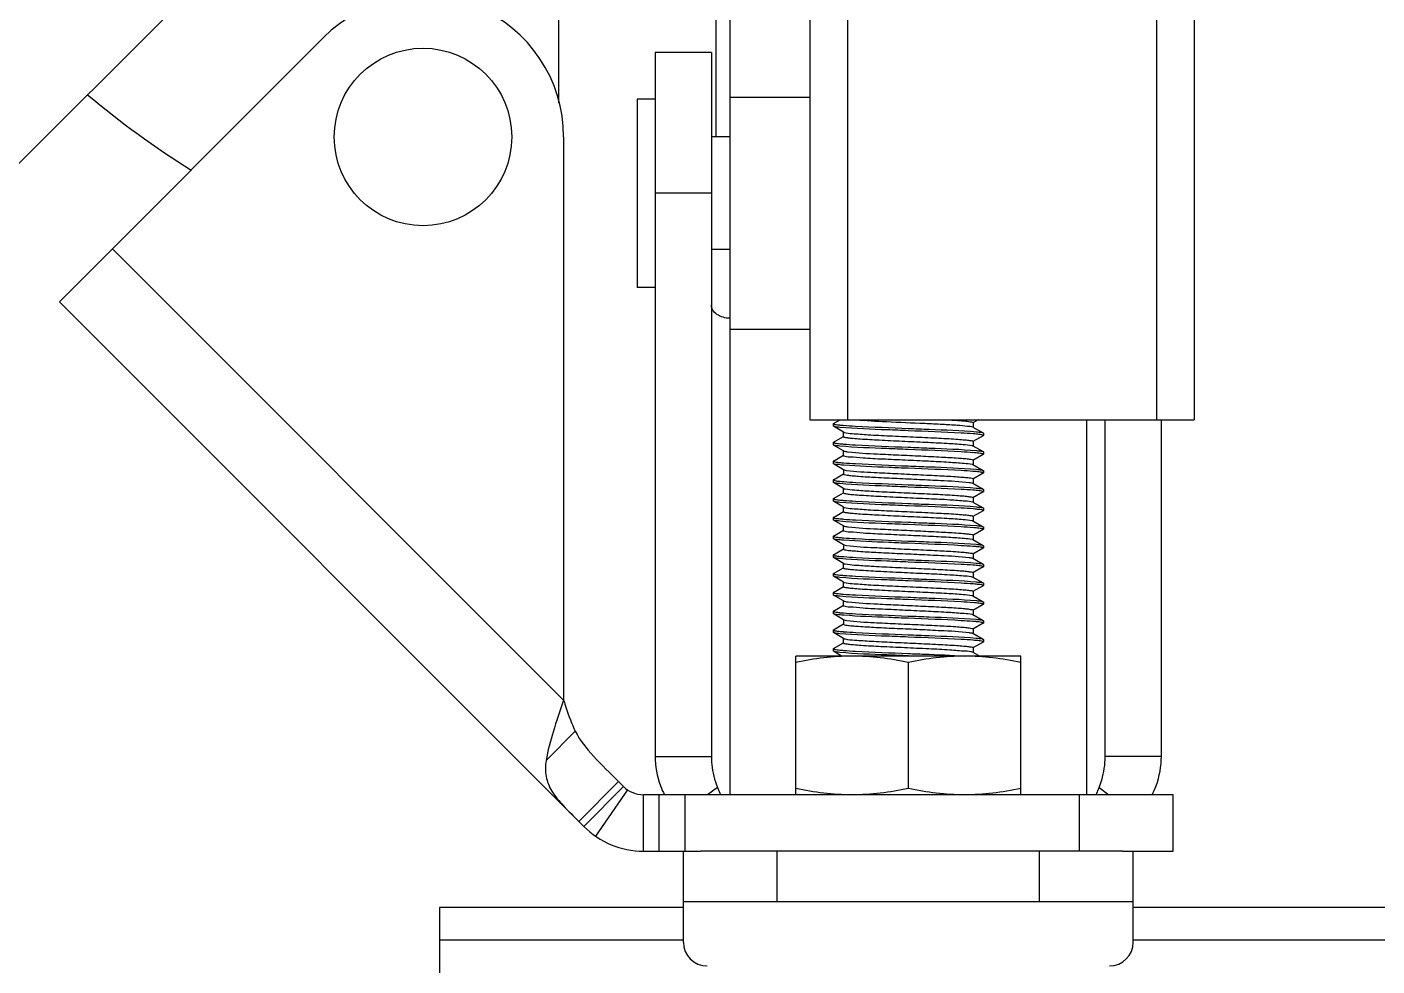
# Model space of a CAD drawing. Extents: x 27938 to 1507990, y 110129 to 923079.
# Drawn here: x 663178 to 664355, y 365595 to 366413 of the extents above; entities that cross this region are included whole.
import ezdxf

# ---------------------------------------------------------------- set-up
doc = ezdxf.new("R2010")
doc.units = 0
doc.header["$LTSCALE"] = 1000
doc.header["$MEASUREMENT"] = 0

msp = doc.modelspace()

# ---------------------------------------------------------------- linework, layer by layer
for p, q in [((663778.7, 366317.4), (663778.7, 369059.5)), ((663860.5, 368785.7), (663860.5, 366070.8)), ((663893.2, 368785.7), (663893.2, 366070.8)), ((664163, 368785.7), (664163, 366070.8)), ((664195.8, 368785.7), (664195.8, 366070.8)), ((663791, 365743.7), (663791, 366632.6)), ((663378.5, 366502.4), (663141.4, 366265.4)), ((663641.6, 366347.3), (663641.6, 366450)), ((663205.8, 366173.7), (663436.3, 366404.1)), ((663774.6, 366391), (663725.5, 366391)), ((663725.5, 366391), (663725.5, 365777.2)), ((663774.6, 366391), (663774.6, 365777.2)), ((663725.5, 366350.4), (663709.7, 366350.4)), ((663709.7, 366350.4), (663709.7, 366186.2)), ((663791, 366352.2), (663860.5, 366352.2)), ((663645.7, 366317.4), (663645.7, 365826.3)), ((663791, 366317.4), (663774.6, 366317.4)), ((663774.6, 366268.3), (663725.5, 366268.3)), ((663645.7, 365826.3), (663252.1, 366219.9)), ((663791, 366219.3), (663774.6, 366219.3)), ((663725.5, 366186.2), (663709.7, 366186.2)), ((663205.8, 366173.7), (663663.3, 365716.2)), ((663791, 366149.8), (663860.5, 366149.8)), ((663860.5, 366070.8), (664195.8, 366070.8)), ((663881.1, 366067.5), (663880.9, 366067.3)), ((663880.9, 366067.3), (663880.9, 366065.3)), ((663881.1, 366067.5), (663886.8, 366070.8)), ((664007.3, 366070.8), (664002.7, 366068.2)), ((664002.9, 366068.4), (664002.9, 366064.3)), ((664101.7, 366070.8), (664101.7, 365743.7)), ((664118.1, 365777.2), (664118.1, 366070.8)), ((664167.1, 365777.2), (664167.1, 366070.8)), ((663881.1, 366065.1), (663880.9, 366065.3)), ((663889.9, 366060), (663881.1, 366065.1)), ((663881.1, 366051.2), (663889.9, 366056.3)), ((663889.8, 366056.1), (663889.8, 366060.2)), ((664002.5, 366064.6), (664002.7, 366064.5)), ((664002.7, 366064.5), (664011.6, 366059.3)), ((664011.6, 366056.9), (664002.7, 366051.8)), ((664011.6, 366059.3), (664011.8, 366059.2)), ((664011.6, 366056.9), (664011.8, 366057.1)), ((664011.8, 366059.2), (664011.8, 366057.1)), ((663881.1, 366051.2), (663880.9, 366051)), ((663880.9, 366051), (663880.9, 366048.9)), ((663881.1, 366048.8), (663880.9, 366048.9)), ((663889.9, 366043.6), (663881.1, 366048.8)), ((663889.8, 366039.7), (663889.8, 366043.8)), ((663889.9, 366043.6), (663890.2, 366043.5)), ((664002.7, 366048.1), (664011.6, 366043)), ((664002.9, 366052), (664002.9, 366047.9)), ((664011.6, 366043), (664011.8, 366042.8)), ((664011.8, 366042.8), (664011.8, 366040.8)), ((663881.1, 366034.8), (663880.9, 366034.6)), ((663880.9, 366034.6), (663880.9, 366032.6)), ((663881.1, 366032.4), (663880.9, 366032.6)), ((663881.1, 366034.8), (663889.9, 366040)), ((663889.9, 366027.3), (663881.1, 366032.4)), ((664011.6, 366040.6), (664002.7, 366035.4)), ((664002.7, 366031.8), (664011.6, 366026.6)), ((664002.9, 366035.7), (664002.9, 366031.6)), ((664011.6, 366040.6), (664011.8, 366040.8)), ((663881.1, 366018.5), (663889.9, 366023.6)), ((663889.8, 366027.5), (663889.8, 366023.4)), ((664011.6, 366024.2), (664002.7, 366019.1)), ((664002.9, 366019.3), (664002.9, 366015.2)), ((664011.6, 366026.6), (664011.8, 366026.5)), ((664011.6, 366024.2), (664011.8, 366024.4)), ((664011.8, 366026.5), (664011.8, 366024.4)), ((663881.1, 366018.5), (663880.9, 366018.3)), ((663880.9, 366018.3), (663880.9, 366016.2)), ((663881.1, 366016.1), (663880.9, 366016.2)), ((663889.9, 366010.9), (663881.1, 366016.1)), ((663881.1, 366002.1), (663889.9, 366007.2)), ((663889.8, 366007), (663889.8, 366011.1)), ((664002.7, 366015.4), (664011.6, 366010.3)), ((664011.6, 366007.9), (664002.7, 366002.7)), ((664011.6, 366010.3), (664011.8, 366010.1)), ((664011.6, 366007.9), (664011.8, 366008.1)), ((664011.8, 366010.1), (664011.8, 366008.1)), ((663881.1, 366002.1), (663880.9, 366001.9)), ((663880.9, 366001.9), (663880.9, 365999.9)), ((663881.1, 365999.7), (663880.9, 365999.9)), ((663889.9, 365994.6), (663881.1, 365999.7)), ((664002.5, 365999.2), (664002.7, 365999.1)), ((664002.7, 365999.1), (664011.6, 365993.9)), ((664002.9, 366002.9), (664002.9, 365998.9)), ((663881.1, 365985.7), (663880.9, 365985.6)), ((663880.9, 365985.6), (663880.9, 365983.5)), ((663881.1, 365985.7), (663889.9, 365990.9)), ((663889.8, 365990.7), (663889.8, 365994.8)), ((664011.6, 365991.5), (664002.7, 365986.4)), ((664002.9, 365986.6), (664002.9, 365982.5)), ((664011.6, 365993.9), (664011.8, 365993.7)), ((664011.6, 365991.5), (664011.8, 365991.7)), ((664011.8, 365993.7), (664011.8, 365991.7)), ((663881.1, 365983.3), (663880.9, 365983.5)), ((663889.9, 365978.2), (663881.1, 365983.3)), ((663881.1, 365969.4), (663889.9, 365974.5)), ((663889.8, 365974.3), (663889.8, 365978.4)), ((663889.9, 365978.2), (663890.2, 365978.1)), ((664002.7, 365982.7), (664011.6, 365977.6)), ((664011.6, 365975.2), (664002.7, 365970)), ((664011.6, 365977.6), (664011.8, 365977.4)), ((664011.6, 365975.2), (664011.8, 365975.3)), ((664011.8, 365977.4), (664011.8, 365975.3)), ((663881.1, 365969.4), (663880.9, 365969.2)), ((663880.9, 365969.2), (663880.9, 365967.2)), ((663881.1, 365967), (663880.9, 365967.2)), ((663889.9, 365961.9), (663881.1, 365967)), ((663889.8, 365962.1), (663889.8, 365958)), ((664002.7, 365966.4), (664011.6, 365961.2)), ((664002.9, 365970.2), (664002.9, 365966.1)), ((664011.6, 365961.2), (664011.8, 365961)), ((664011.8, 365961), (664011.8, 365959)), ((663881.1, 365953), (663880.9, 365952.9)), ((663880.9, 365952.9), (663880.9, 365950.8)), ((663881.1, 365950.6), (663880.9, 365950.8)), ((663881.1, 365953), (663889.9, 365958.2)), ((663889.9, 365945.5), (663881.1, 365950.6)), ((664011.6, 365958.8), (664002.7, 365953.7)), ((664002.7, 365950), (664011.6, 365944.9)), ((664002.9, 365953.9), (664002.9, 365949.8)), ((664011.6, 365958.8), (664011.8, 365959)), ((663881.1, 365936.7), (663880.9, 365936.5)), ((663881.1, 365936.7), (663889.9, 365941.8)), ((663889.8, 365941.6), (663889.8, 365945.7)), ((664011.6, 365942.5), (664002.7, 365937.3)), ((664002.9, 365937.5), (664002.9, 365933.4)), ((664011.6, 365944.9), (664011.8, 365944.7)), ((664011.6, 365942.5), (664011.8, 365942.6)), ((664011.8, 365944.7), (664011.8, 365942.6)), ((663880.9, 365936.5), (663880.9, 365934.5)), ((663881.1, 365934.3), (663880.9, 365934.5)), ((663889.9, 365929.1), (663881.1, 365934.3)), ((663881.1, 365920.3), (663889.9, 365925.5)), ((663889.8, 365925.3), (663889.8, 365929.3)), ((664002.5, 365933.7), (664002.7, 365933.6)), ((664002.7, 365933.6), (664011.6, 365928.5)), ((664011.6, 365926.1), (664002.7, 365921)), ((664011.6, 365928.5), (664011.8, 365928.3)), ((664011.6, 365926.1), (664011.8, 365926.3)), ((664011.8, 365928.3), (664011.8, 365926.3)), ((663881.1, 365920.3), (663880.9, 365920.1)), ((663880.9, 365920.1), (663880.9, 365918.1)), ((663881.1, 365917.9), (663880.9, 365918.1)), ((663889.9, 365912.8), (663881.1, 365917.9)), ((663889.8, 365908.9), (663889.8, 365913)), ((664002.7, 365917.3), (664011.6, 365912.2)), ((664002.9, 365921.2), (664002.9, 365917.1)), ((663881.1, 365904), (663880.9, 365903.8)), ((663880.9, 365903.8), (663880.9, 365901.7)), ((663881.1, 365901.6), (663880.9, 365901.7)), ((663881.1, 365904), (663889.9, 365909.1)), ((663889.9, 365896.4), (663881.1, 365901.6)), ((663889.9, 365912.8), (663890.2, 365912.7)), ((664011.6, 365909.7), (664002.7, 365904.6)), ((664002.9, 365904.8), (664002.9, 365900.7)), ((664011.6, 365912.2), (664011.8, 365912)), ((664011.6, 365909.7), (664011.8, 365909.9)), ((664011.8, 365912), (664011.8, 365909.9)), ((663881.1, 365887.6), (663889.9, 365892.8)), ((663889.8, 365896.6), (663889.8, 365892.6)), ((664002.7, 365900.9), (664011.6, 365895.8)), ((664011.6, 365893.4), (664002.7, 365888.3)), ((664011.6, 365895.8), (664011.8, 365895.6)), ((664011.6, 365893.4), (664011.8, 365893.6)), ((664011.8, 365895.6), (664011.8, 365893.6)), ((663881.1, 365887.6), (663880.9, 365887.4)), ((663880.9, 365887.4), (663880.9, 365885.4)), ((663881.1, 365885.2), (663880.9, 365885.4)), ((663889.9, 365880.1), (663881.1, 365885.2)), ((663889.8, 365876.2), (663889.8, 365880.3)), ((664002.7, 365884.6), (664011.6, 365879.4)), ((664002.9, 365888.5), (664002.9, 365884.4)), ((664011.6, 365879.4), (664011.8, 365879.3)), ((664011.8, 365879.3), (664011.8, 365877.2)), ((663881.1, 365871.3), (663880.9, 365871.1)), ((663880.9, 365871.1), (663880.9, 365869)), ((663881.1, 365868.9), (663880.9, 365869)), ((663881.1, 365871.3), (663889.9, 365876.4)), ((663888.2, 365864.7), (663881.1, 365868.9)), ((664002.5, 365868.3), (664002.7, 365868.2)), ((664011.6, 365877), (664002.7, 365871.9)), ((664002.7, 365868.2), (664008.7, 365864.7)), ((664002.9, 365872.1), (664002.9, 365868)), ((664011.6, 365877), (664011.8, 365877.2)), ((664044.5, 365864.7), (663848.2, 365864.7)), ((663848.2, 365743.7), (663848.2, 365864.7)), ((663951.4, 365864.7), (663946.3, 365865)), ((663946.3, 365859.2), (663946.3, 365749.2)), ((664044.5, 365743.7), (664044.5, 365864.7)), ((663655.8, 365799.3), (663630.4, 365773.8)), ((663725.5, 365777.2), (663774.6, 365777.2)), ((664167.1, 365777.2), (664118.1, 365777.2)), ((663658.9, 365720.6), (663693.6, 365755.3)), ((663663.3, 365716.2), (663698, 365750.9)), ((663693.6, 365755.3), (663698, 365750.9)), ((663779.8, 365750.2), (663771.3, 365743.7)), ((663779.8, 365750.2), (663782.4, 365743.7)), ((664110.2, 365743.7), (664112.8, 365750.2)), ((664112.8, 365750.2), (664121.4, 365743.7)), ((663701.4, 365748), (663673.6, 365707.6)), ((664177.4, 365743.7), (663715.3, 365743.7)), ((663715.3, 365694.7), (663715.3, 365743.7)), ((663729, 365694.7), (663729, 365743.7)), ((663751.8, 365694.7), (663751.8, 365743.7)), ((664095.6, 365694.7), (664095.6, 365743.7)), ((664177.4, 365694.7), (664177.4, 365743.7)), ((663715.3, 365694.7), (663765.3, 365694.7)), ((663750.1, 365645.6), (663750.1, 365694.7)), ((663750.1, 365615.4), (663750.1, 365694.7)), ((664133.2, 365694.7), (663765.3, 365694.7)), ((663831.9, 365650.6), (663831.9, 365694.7)), ((664060.8, 365650.6), (664060.8, 365694.7)), ((664133.2, 365694.7), (664177.4, 365694.7)), ((664142.6, 365645.6), (664142.6, 365694.7)), ((664142.6, 365615.4), (664142.6, 365694.7)), ((663750.1, 365645.6), (663537.5, 365645.6)), ((664142.6, 365650.6), (663750.1, 365650.6)), ((669689.2, 365645.6), (664142.6, 365645.6)), ((663750.1, 365617), (663537.5, 365617)), ((669689.2, 365617), (664142.6, 365617))]:
    msp.add_line(p, q)
at = {"color": 7}
msp.add_line((663537.5, 365645.6), (663537.5, 365003.7), dxfattribs=at)
msp.add_circle((663523, 366317.4), 77.4)
for centre, radius, start, end in [((663523, 366317.4), 122.7, 0, 135), ((663755.8, 366980.9), 817.8, 230.0192, 237.8659), ((663903.5, 366241.5), 176.1, 264.4922, 265.5586), ((663988.5, 365874.7), 184.4, 84.6378, 85.5439), ((663903.6, 366226.1), 177, 264.5118, 265.5533), ((663903.5, 366208.6), 175.9, 264.491, 265.556), ((664000.4, 366026), 6.24, 73.8589, 74.9069), ((663988.3, 365856.4), 186.3, 84.669, 85.543), ((663988.2, 365839), 187.4, 84.6853, 85.5419), ((663909.5, 366266.3), 250.2, 265.4503, 265.5766), ((663988.4, 365825.3), 184.7, 84.6443, 85.543), ((663903.5, 366176.1), 176.1, 264.4922, 265.5586), ((663903.6, 366160.7), 177, 264.5118, 265.5533), ((663988.5, 365809.2), 184.4, 84.6378, 85.5439), ((663988.3, 365791), 186.3, 84.669, 85.543), ((663903.5, 366143.2), 175.9, 264.491, 265.556), ((664000.4, 365960.6), 6.24, 73.8589, 74.9069), ((663988.2, 365773.6), 187.4, 84.6853, 85.5419), ((663909.5, 366200.9), 250.2, 265.4503, 265.5766), ((663988.4, 365759.9), 184.7, 84.6443, 85.543), ((663903.5, 366110.7), 176.1, 264.4922, 265.5586), ((663988.5, 365743.8), 184.4, 84.6378, 85.5439), ((663903.6, 366095.2), 177, 264.5118, 265.5533), ((663903.5, 366077.7), 175.9, 264.491, 265.556), ((663988.3, 365725.6), 186.3, 84.669, 85.543), ((664000.4, 365895.1), 6.24, 73.8589, 74.9069), ((663988.2, 365708.2), 187.4, 84.6853, 85.5419), ((663909.5, 366135.4), 250.2, 265.4503, 265.5766), ((663988.4, 365694.4), 184.7, 84.6443, 85.543), ((663903.5, 366045.3), 176.1, 264.4922, 265.5586), ((663715.3, 365768.3), 24.5, 225, 270), ((663715.3, 365768.3), 73.6, 225, 270), ((663770.9, 365615.4), 20.8, 180, 270), ((664121.8, 365615.4), 20.8, 270, 0)]:
    msp.add_arc(centre, radius, start, end)
for points, knots in [([(663791, 366159.3), (663788.9, 366159.3), (663784.8, 366159.8), (663779.4, 366162.3), (663775.6, 366166), (663774.6, 366169.3), (663774.6, 366170.9)], [0, 0, 0, 0, 0.28799, 0.555344, 0.790517, 1, 1, 1, 1]), ([(663880.9, 366067.3), (663880.9, 366067.3), (663881.2, 366067.1), (663881.4, 366067), (663881.5, 366067)], [0, 0, 0, 0, 0.322656, 1, 1, 1, 1]), ([(663881.5, 366067), (663881.8, 366066.9), (663883.5, 366066.6), (663885.2, 366066.4), (663886.6, 366066.3)], [0, 0, 0, 0, 0.159145, 1, 1, 1, 1]), ([(663900.6, 366070.8), (663909.5, 366070.1), (663929.5, 366069.1), (663954.7, 366068), (663975.3, 366067), (663987.8, 366066.3), (663996.5, 366065.5), (664001.1, 366065.1), (664002.5, 366064.6)], [0, 0, 0, 0, 0.261947, 0.58881, 0.740857, 0.866927, 0.955861, 1, 1, 1, 1]), ([(663979.6, 366070.8), (663982.8, 366070.6), (663988.4, 366070.2), (663996.2, 366069.9), (663999.8, 366069), (664002.9, 366068.9), (664002.9, 366068.4)], [0, 0, 0, 0, 0.416017, 0.731219, 0.928612, 1, 1, 1, 1]), ([(663886.7, 366064.2), (663885.9, 366064.3), (663884.1, 366064.5), (663882.1, 366064.5), (663881.1, 366065.1)], [0, 0, 0, 0, 0.378132, 1, 1, 1, 1]), ([(663946.3, 366061.2), (663940.2, 366061.5), (663920.3, 366062.3), (663900.3, 366062.9), (663886.7, 366064.2)], [0, 0, 0, 0, 0.310323, 1, 1, 1, 1]), ([(663889.8, 366056.1), (663889.8, 366055.7), (663891.6, 366055.5), (663893.9, 366055), (663898.8, 366054.6), (663907.8, 366053.9), (663922.1, 366053.1), (663941.1, 366052.2), (663960.8, 366051.3), (663978.6, 366050.5), (663992, 366049.5), (663999.3, 366049), (664001.8, 366048.4)], [0, 0, 0, 0, 0.00951, 0.035123, 0.076469, 0.132247, 0.279239, 0.456494, 0.640275, 0.805971, 0.931424, 1, 1, 1, 1]), ([(663889.9, 366066), (663893.3, 366065.7), (663912.2, 366064.6), (663931, 366063.9), (663946.3, 366063.3)], [0, 0, 0, 0, 0.184477, 1, 1, 1, 1]), ([(663889.9, 366060), (663890, 366059.9), (663890.2, 366059.9), (663890.4, 366059.8), (663890.4, 366059.8)], [0, 0, 0, 0, 0.430479, 1, 1, 1, 1]), ([(663890.4, 366059.8), (663892.7, 366059.1), (663899.8, 366058.7), (663912.8, 366057.6), (663930.6, 366056.8), (663950.5, 366055.9), (663969.8, 366055), (663984.5, 366054.2), (663993.6, 366053.5), (663998.6, 366053.1), (664001, 366052.6), (664002.9, 366052.4), (664002.9, 366052)], [0, 0, 0, 0, 0.062951, 0.18524, 0.350271, 0.535399, 0.715185, 0.864922, 0.92187, 0.964113, 0.990297, 1, 1, 1, 1]), ([(663946.3, 366063.3), (663952.4, 366063), (663972.2, 366062.2), (663992.1, 366061.6), (664005.7, 366060.3)], [0, 0, 0, 0, 0.308852, 1, 1, 1, 1]), ([(664002.8, 366058.5), (663999.3, 366058.8), (663980.5, 366059.9), (663961.7, 366060.6), (663946.3, 366061.2)], [0, 0, 0, 0, 0.18453, 1, 1, 1, 1]), ([(664005.7, 366060.3), (664006.4, 366060.2), (664008.4, 366060), (664010.5, 366060), (664011.6, 366059.3)], [0, 0, 0, 0, 0.37931, 1, 1, 1, 1]), ([(664011, 366057.5), (664010.7, 366057.6), (664009, 366057.9), (664007.2, 366058.1), (664005.7, 366058.3)], [0, 0, 0, 0, 0.163145, 1, 1, 1, 1]), ([(664011.8, 366057.1), (664011.8, 366057.2), (664011.5, 366057.4), (664011.2, 366057.5), (664011, 366057.5)], [0, 0, 0, 0, 0.315061, 1, 1, 1, 1]), ([(663880.9, 366051), (663880.9, 366050.9), (663881.2, 366050.7), (663881.4, 366050.7), (663881.5, 366050.6)], [0, 0, 0, 0, 0.322005, 1, 1, 1, 1]), ([(663886.6, 366047.9), (663885.9, 366047.9), (663884.1, 366048.2), (663882.1, 366048.2), (663881.1, 366048.8)], [0, 0, 0, 0, 0.377931, 1, 1, 1, 1]), ([(663881.5, 366050.6), (663881.8, 366050.6), (663883.5, 366050.2), (663885.2, 366050), (663886.7, 366049.9)], [0, 0, 0, 0, 0.159397, 1, 1, 1, 1]), ([(663946.3, 366044.9), (663940.1, 366045.1), (663920.2, 366046), (663900.3, 366046.5), (663886.6, 366047.9)], [0, 0, 0, 0, 0.310595, 1, 1, 1, 1]), ([(663889.9, 366049.6), (663893.3, 366049.3), (663912.1, 366048.2), (663931, 366047.5), (663946.3, 366046.9)], [0, 0, 0, 0, 0.184455, 1, 1, 1, 1]), ([(663890.2, 366043.5), (663890.4, 366043.4), (663891.6, 366043.1), (663892.9, 366043), (663894, 366042.8)], [0, 0, 0, 0, 0.158312, 1, 1, 1, 1]), ([(663894, 366042.8), (663902.4, 366041.8), (663917.1, 366041.2), (663938.2, 366040.1), (663956.8, 366039.3), (663974.2, 366038.4), (663987, 366037.7), (663995, 366037.1), (663999.2, 366036.7), (664001.3, 366036.2), (664002.9, 366036), (664002.9, 366035.7)], [0, 0, 0, 0, 0.234088, 0.402448, 0.579889, 0.745639, 0.880314, 0.930897, 0.968237, 0.991317, 1, 1, 1, 1]), ([(663946.3, 366046.9), (663952.5, 366046.7), (663972.2, 366045.8), (663992.1, 366045.2), (664005.7, 366043.9)], [0, 0, 0, 0, 0.308927, 1, 1, 1, 1]), ([(664002.8, 366042.1), (663999.3, 366042.4), (663980.5, 366043.6), (663961.7, 366044.2), (663946.3, 366044.9)], [0, 0, 0, 0, 0.184554, 1, 1, 1, 1]), ([(664001.8, 366048.4), (664002, 366048.4), (664002.3, 366048.3), (664002.6, 366048.2), (664002.7, 366048.1)], [0, 0, 0, 0, 0.59312, 1, 1, 1, 1]), ([(664005.7, 366043.9), (664006.5, 366043.9), (664008.4, 366043.6), (664010.5, 366043.6), (664011.6, 366043)], [0, 0, 0, 0, 0.379296, 1, 1, 1, 1]), ([(663880.9, 366034.6), (663880.9, 366034.6), (663881.1, 366034.4), (663881.4, 366034.3), (663881.5, 366034.3)], [0, 0, 0, 0, 0.324871, 1, 1, 1, 1]), ([(663890, 366031.2), (663887.9, 366031.4), (663885, 366031.8), (663881.9, 366031.9), (663881.1, 366032.4)], [0, 0, 0, 0, 0.683734, 1, 1, 1, 1]), ([(663881.5, 366034.3), (663881.8, 366034.2), (663883.5, 366033.8), (663885.2, 366033.7), (663886.6, 366033.5)], [0, 0, 0, 0, 0.157623, 1, 1, 1, 1]), ([(663889.8, 366039.7), (663889.8, 366039.7), (663889.8, 366039.6), (663889.9, 366039.6), (663889.9, 366039.5)], [0, 0, 0, 0, 0.402304, 1, 1, 1, 1]), ([(663889.9, 366039.5), (663891.5, 366038.6), (663897.5, 366038.7), (663908.5, 366037.3), (663924.9, 366036.7), (663943.8, 366035.8), (663963.1, 366034.9), (663980.2, 366034.1), (663992.9, 366033.1), (663999.8, 366032.6), (664002.1, 366032)], [0, 0, 0, 0, 0.046973, 0.152409, 0.303029, 0.479455, 0.658932, 0.818305, 0.937036, 1, 1, 1, 1]), ([(663889.9, 366033.3), (663893.3, 366033), (663912.1, 366031.8), (663931, 366031.2), (663946.3, 366030.5)], [0, 0, 0, 0, 0.184436, 1, 1, 1, 1]), ([(663946.3, 366028.5), (663940.7, 366028.7), (663921.9, 366029.5), (663903.1, 366030.2), (663890, 366031.2)], [0, 0, 0, 0, 0.297863, 1, 1, 1, 1]), ([(664002.2, 366032), (664002.3, 366032), (664002.5, 366031.9), (664002.7, 366031.8), (664002.7, 366031.8)], [0, 0, 0, 0, 0.572041, 1, 1, 1, 1]), ([(664011.1, 366041.1), (664010.8, 366041.2), (664009, 366041.6), (664007.2, 366041.8), (664005.6, 366041.9)], [0, 0, 0, 0, 0.159617, 1, 1, 1, 1]), ([(664011.8, 366040.8), (664011.8, 366040.9), (664011.5, 366041), (664011.3, 366041.1), (664011.1, 366041.1)], [0, 0, 0, 0, 0.317967, 1, 1, 1, 1]), ([(663889.8, 366023.4), (663889.8, 366023.1), (663891.4, 366022.8), (663893.5, 366022.4), (663897.9, 366022), (663906.1, 366021.3), (663919.2, 366020.6), (663936.9, 366019.7), (663955.8, 366018.9), (663976.8, 366017.8), (663991.3, 366017.2), (663999.5, 366016.1)], [0, 0, 0, 0, 0.00884, 0.032379, 0.070466, 0.122006, 0.258971, 0.426878, 0.605536, 0.773444, 1, 1, 1, 1]), ([(663889.9, 366027.3), (663890.1, 366027.2), (663890.9, 366026.9), (663891.7, 366026.8), (663892.5, 366026.7)], [0, 0, 0, 0, 0.147905, 1, 1, 1, 1]), ([(663892.5, 366026.7), (663900.5, 366025.5), (663914.8, 366025), (663935.6, 366023.9), (663954.7, 366023), (663972.7, 366022.1), (663986.2, 366021.4), (663994.5, 366020.7), (663999, 366020.4), (664001.2, 366019.9), (664002.9, 366019.6), (664002.9, 366019.3)], [0, 0, 0, 0, 0.218787, 0.386207, 0.566108, 0.736243, 0.875583, 0.928118, 0.966979, 0.991, 1, 1, 1, 1]), ([(663946.3, 366030.5), (663952.4, 366030.3), (663972.2, 366029.5), (663992, 366028.9), (664005.6, 366027.6)], [0, 0, 0, 0, 0.308576, 1, 1, 1, 1]), ([(664002.8, 366025.8), (663999.3, 366026.1), (663980.5, 366027.2), (663961.7, 366027.9), (663946.3, 366028.5)], [0, 0, 0, 0, 0.184575, 1, 1, 1, 1]), ([(664005.6, 366027.6), (664006.4, 366027.5), (664008.4, 366027.2), (664010.5, 366027.3), (664011.6, 366026.6)], [0, 0, 0, 0, 0.37952, 1, 1, 1, 1]), ([(664011, 366024.8), (664010.7, 366024.9), (664008.9, 366025.2), (664007.1, 366025.4), (664005.6, 366025.6)], [0, 0, 0, 0, 0.163234, 1, 1, 1, 1]), ([(664011.8, 366024.4), (664011.8, 366024.5), (664011.4, 366024.7), (664011.2, 366024.8), (664011, 366024.8)], [0, 0, 0, 0, 0.313847, 1, 1, 1, 1]), ([(663880.9, 366018.3), (663880.9, 366018.2), (663881.7, 366017.7), (663882.4, 366017.7), (663883.1, 366017.6)], [0, 0, 0, 0, 0.093121, 1, 1, 1, 1]), ([(663886.6, 366015.1), (663885.9, 366015.2), (663884.1, 366015.5), (663882.1, 366015.5), (663881.1, 366016.1)], [0, 0, 0, 0, 0.377935, 1, 1, 1, 1]), ([(663883.1, 366017.6), (663883.6, 366017.5), (663885.7, 366017.2), (663887.9, 366017.1), (663889.7, 366016.9)], [0, 0, 0, 0, 0.190828, 1, 1, 1, 1]), ([(663946.3, 366012.1), (663940.1, 366012.4), (663920.2, 366013.2), (663900.3, 366013.8), (663886.6, 366015.1)], [0, 0, 0, 0, 0.310578, 1, 1, 1, 1]), ([(663889.9, 366010.9), (663890.1, 366010.8), (663890.6, 366010.7), (663891, 366010.6), (663891.3, 366010.5)], [0, 0, 0, 0, 0.388593, 1, 1, 1, 1]), ([(663890.2, 366016.9), (663893.7, 366016.6), (663912.4, 366015.5), (663931.1, 366014.8), (663946.3, 366014.2)], [0, 0, 0, 0, 0.18595, 1, 1, 1, 1]), ([(663891.3, 366010.5), (663894, 366010), (663901.6, 366009.4), (663915.3, 366008.5), (663933.1, 366007.6), (663952.6, 366006.8), (663971.3, 366005.9), (663985.3, 366005.1), (663994.1, 366004.4), (663998.8, 366004), (664001.1, 366003.5), (664002.9, 366003.3), (664002.9, 366002.9)], [0, 0, 0, 0, 0.074051, 0.202548, 0.368862, 0.551322, 0.726125, 0.870472, 0.925123, 0.96561, 0.990669, 1, 1, 1, 1]), ([(663946.3, 366014.2), (663952.4, 366013.9), (663972.2, 366013.1), (663992, 366012.5), (664005.6, 366011.2)], [0, 0, 0, 0, 0.308379, 1, 1, 1, 1]), ([(664002.8, 366009.4), (663999.3, 366009.7), (663980.5, 366010.8), (663961.7, 366011.5), (663946.3, 366012.1)], [0, 0, 0, 0, 0.184524, 1, 1, 1, 1]), ([(663999.5, 366016.1), (663999.9, 366016.1), (664001, 366015.9), (664002.1, 366015.8), (664002.7, 366015.4)], [0, 0, 0, 0, 0.360643, 1, 1, 1, 1]), ([(664005.6, 366011.2), (664006.3, 366011.2), (664008.3, 366010.9), (664010.5, 366010.9), (664011.6, 366010.3)], [0, 0, 0, 0, 0.379704, 1, 1, 1, 1]), ([(664011.1, 366008.4), (664010.8, 366008.5), (664009, 366008.9), (664007.2, 366009), (664005.7, 366009.2)], [0, 0, 0, 0, 0.159226, 1, 1, 1, 1]), ([(664011.8, 366008.1), (664011.8, 366008.1), (664011.5, 366008.3), (664011.3, 366008.4), (664011.1, 366008.4)], [0, 0, 0, 0, 0.318631, 1, 1, 1, 1]), ([(663880.9, 366001.9), (663880.9, 366001.8), (663881.2, 366001.7), (663881.4, 366001.6), (663881.5, 366001.6)], [0, 0, 0, 0, 0.322656, 1, 1, 1, 1]), ([(663886.7, 365998.8), (663885.9, 365998.9), (663884.1, 365999.1), (663882.1, 365999.1), (663881.1, 365999.7)], [0, 0, 0, 0, 0.378132, 1, 1, 1, 1]), ([(663881.5, 366001.6), (663881.8, 366001.5), (663883.5, 366001.1), (663885.2, 366001), (663886.6, 366000.8)], [0, 0, 0, 0, 0.159145, 1, 1, 1, 1]), ([(663946.3, 365995.8), (663940.2, 365996), (663920.3, 365996.9), (663900.3, 365997.5), (663886.7, 365998.8)], [0, 0, 0, 0, 0.310323, 1, 1, 1, 1]), ([(663889.8, 366007), (663889.8, 366006.7), (663891.8, 366006.4), (663894.2, 366005.9), (663899.3, 366005.5), (663908.7, 366004.8), (663923.6, 366004), (663943.2, 366003.1), (663963.3, 366002.1), (663981, 366001.4), (663993.7, 366000.2), (664000.5, 366000), (664002.5, 365999.2)], [0, 0, 0, 0, 0.009911, 0.036684, 0.079861, 0.138026, 0.290611, 0.473012, 0.659513, 0.823824, 0.942824, 1, 1, 1, 1]), ([(663889.9, 366000.5), (663893.3, 366000.3), (663912.2, 365999.1), (663931, 365998.4), (663946.3, 365997.8)], [0, 0, 0, 0, 0.184477, 1, 1, 1, 1]), ([(663946.3, 365997.8), (663952.4, 365997.6), (663972.2, 365996.7), (663992.1, 365996.2), (664005.7, 365994.9)], [0, 0, 0, 0, 0.308852, 1, 1, 1, 1]), ([(664002.8, 365993.1), (663999.3, 365993.4), (663980.5, 365994.5), (663961.7, 365995.2), (663946.3, 365995.8)], [0, 0, 0, 0, 0.18453, 1, 1, 1, 1]), ([(663880.9, 365985.6), (663880.9, 365985.5), (663881.2, 365985.3), (663881.4, 365985.3), (663881.5, 365985.2)], [0, 0, 0, 0, 0.322005, 1, 1, 1, 1]), ([(663881.5, 365985.2), (663881.8, 365985.1), (663883.5, 365984.8), (663885.2, 365984.6), (663886.7, 365984.5)], [0, 0, 0, 0, 0.159397, 1, 1, 1, 1]), ([(663889.8, 365990.7), (663889.8, 365990.3), (663891.6, 365990.1), (663893.9, 365989.6), (663898.8, 365989.2), (663907.8, 365988.5), (663922.1, 365987.7), (663941.1, 365986.8), (663960.8, 365985.9), (663978.6, 365985.1), (663992, 365984.1), (663999.3, 365983.6), (664001.8, 365983)], [0, 0, 0, 0, 0.00951, 0.035123, 0.076469, 0.132247, 0.279239, 0.456494, 0.640275, 0.805971, 0.931424, 1, 1, 1, 1]), ([(663889.9, 365994.6), (663890, 365994.5), (663890.2, 365994.5), (663890.4, 365994.4), (663890.4, 365994.4)], [0, 0, 0, 0, 0.430479, 1, 1, 1, 1]), ([(663889.9, 365984.2), (663893.3, 365983.9), (663912.1, 365982.8), (663931, 365982.1), (663946.3, 365981.5)], [0, 0, 0, 0, 0.184455, 1, 1, 1, 1]), ([(663890.4, 365994.4), (663892.7, 365993.7), (663899.8, 365993.3), (663912.8, 365992.2), (663930.6, 365991.4), (663950.5, 365990.5), (663969.8, 365989.6), (663984.5, 365988.8), (663993.6, 365988.1), (663998.6, 365987.7), (664001, 365987.2), (664002.9, 365987), (664002.9, 365986.6)], [0, 0, 0, 0, 0.062951, 0.18524, 0.350271, 0.535399, 0.715185, 0.864922, 0.92187, 0.964113, 0.990297, 1, 1, 1, 1]), ([(664005.7, 365994.9), (664006.4, 365994.8), (664008.4, 365994.5), (664010.5, 365994.5), (664011.6, 365993.9)], [0, 0, 0, 0, 0.37931, 1, 1, 1, 1]), ([(664011, 365992.1), (664010.7, 365992.2), (664009, 365992.5), (664007.2, 365992.7), (664005.7, 365992.8)], [0, 0, 0, 0, 0.163145, 1, 1, 1, 1]), ([(664011.8, 365991.7), (664011.8, 365991.8), (664011.5, 365992), (664011.2, 365992), (664011, 365992.1)], [0, 0, 0, 0, 0.315061, 1, 1, 1, 1]), ([(663886.6, 365982.4), (663885.9, 365982.5), (663884.1, 365982.8), (663882.1, 365982.8), (663881.1, 365983.3)], [0, 0, 0, 0, 0.377931, 1, 1, 1, 1]), ([(663946.3, 365979.4), (663940.1, 365979.7), (663920.2, 365980.5), (663900.3, 365981.1), (663886.6, 365982.4)], [0, 0, 0, 0, 0.310595, 1, 1, 1, 1]), ([(663889.8, 365974.3), (663889.8, 365974.3), (663889.8, 365974.2), (663889.9, 365974.2), (663889.9, 365974.1)], [0, 0, 0, 0, 0.402304, 1, 1, 1, 1]), ([(663889.9, 365974.1), (663891.5, 365973.2), (663897.5, 365973.3), (663908.5, 365971.9), (663924.9, 365971.3), (663943.8, 365970.3), (663963.1, 365969.5), (663980.2, 365968.6), (663992.9, 365967.7), (663999.8, 365967.2), (664002.1, 365966.6)], [0, 0, 0, 0, 0.046973, 0.152409, 0.303029, 0.479455, 0.658932, 0.818305, 0.937036, 1, 1, 1, 1]), ([(663890.2, 365978.1), (663890.4, 365978), (663891.6, 365977.7), (663892.9, 365977.5), (663894, 365977.4)], [0, 0, 0, 0, 0.158312, 1, 1, 1, 1]), ([(663894, 365977.4), (663902.4, 365976.4), (663917.1, 365975.8), (663938.2, 365974.7), (663956.8, 365973.9), (663974.2, 365973), (663987, 365972.3), (663995, 365971.6), (663999.2, 365971.3), (664001.3, 365970.8), (664002.9, 365970.6), (664002.9, 365970.2)], [0, 0, 0, 0, 0.234088, 0.402448, 0.579889, 0.745639, 0.880314, 0.930897, 0.968237, 0.991317, 1, 1, 1, 1]), ([(663946.3, 365981.5), (663952.5, 365981.2), (663972.2, 365980.4), (663992.1, 365979.8), (664005.7, 365978.5)], [0, 0, 0, 0, 0.308927, 1, 1, 1, 1]), ([(664002.8, 365976.7), (663999.3, 365977), (663980.5, 365978.1), (663961.7, 365978.8), (663946.3, 365979.4)], [0, 0, 0, 0, 0.184554, 1, 1, 1, 1]), ([(664001.8, 365983), (664002, 365983), (664002.3, 365982.9), (664002.6, 365982.8), (664002.7, 365982.7)], [0, 0, 0, 0, 0.59312, 1, 1, 1, 1]), ([(664011.1, 365975.7), (664010.8, 365975.8), (664009, 365976.2), (664007.2, 365976.3), (664005.6, 365976.5)], [0, 0, 0, 0, 0.159617, 1, 1, 1, 1]), ([(664005.7, 365978.5), (664006.5, 365978.4), (664008.4, 365978.2), (664010.5, 365978.2), (664011.6, 365977.6)], [0, 0, 0, 0, 0.379296, 1, 1, 1, 1]), ([(664011.8, 365975.3), (664011.8, 365975.4), (664011.5, 365975.6), (664011.3, 365975.7), (664011.1, 365975.7)], [0, 0, 0, 0, 0.317967, 1, 1, 1, 1]), ([(663880.9, 365969.2), (663880.9, 365969.1), (663881.1, 365969), (663881.4, 365968.9), (663881.5, 365968.9)], [0, 0, 0, 0, 0.324871, 1, 1, 1, 1]), ([(663890, 365965.8), (663887.9, 365965.9), (663885, 365966.3), (663881.9, 365966.5), (663881.1, 365967)], [0, 0, 0, 0, 0.683734, 1, 1, 1, 1]), ([(663881.5, 365968.9), (663881.8, 365968.8), (663883.5, 365968.4), (663885.2, 365968.3), (663886.6, 365968.1)], [0, 0, 0, 0, 0.157623, 1, 1, 1, 1]), ([(663889.9, 365967.8), (663893.3, 365967.6), (663912.1, 365966.4), (663931, 365965.7), (663946.3, 365965.1)], [0, 0, 0, 0, 0.184436, 1, 1, 1, 1]), ([(663889.9, 365961.9), (663890.1, 365961.8), (663890.9, 365961.5), (663891.7, 365961.4), (663892.5, 365961.3)], [0, 0, 0, 0, 0.147905, 1, 1, 1, 1]), ([(663946.3, 365963.1), (663940.7, 365963.3), (663921.9, 365964.1), (663903.1, 365964.8), (663890, 365965.8)], [0, 0, 0, 0, 0.297863, 1, 1, 1, 1]), ([(663892.5, 365961.3), (663900.5, 365960), (663914.8, 365959.6), (663935.6, 365958.4), (663954.7, 365957.6), (663972.7, 365956.7), (663986.2, 365956), (663994.5, 365955.3), (663999, 365954.9), (664001.2, 365954.5), (664002.9, 365954.2), (664002.9, 365953.9)], [0, 0, 0, 0, 0.218787, 0.386207, 0.566108, 0.736243, 0.875583, 0.928118, 0.966979, 0.991, 1, 1, 1, 1]), ([(663946.3, 365965.1), (663952.4, 365964.9), (663972.2, 365964), (663992, 365963.5), (664005.6, 365962.2)], [0, 0, 0, 0, 0.308576, 1, 1, 1, 1]), ([(664002.8, 365960.4), (663999.3, 365960.6), (663980.5, 365961.8), (663961.7, 365962.5), (663946.3, 365963.1)], [0, 0, 0, 0, 0.184575, 1, 1, 1, 1]), ([(664002.2, 365966.6), (664002.3, 365966.5), (664002.5, 365966.5), (664002.7, 365966.4), (664002.7, 365966.4)], [0, 0, 0, 0, 0.572041, 1, 1, 1, 1]), ([(664005.6, 365962.2), (664006.4, 365962.1), (664008.4, 365961.8), (664010.5, 365961.8), (664011.6, 365961.2)], [0, 0, 0, 0, 0.37952, 1, 1, 1, 1]), ([(664011, 365959.4), (664010.7, 365959.5), (664008.9, 365959.8), (664007.1, 365960), (664005.6, 365960.1)], [0, 0, 0, 0, 0.163234, 1, 1, 1, 1]), ([(663880.9, 365952.9), (663880.9, 365952.8), (663881.7, 365952.2), (663882.4, 365952.3), (663883.1, 365952.2)], [0, 0, 0, 0, 0.093121, 1, 1, 1, 1]), ([(663886.6, 365949.7), (663885.9, 365949.8), (663884.1, 365950.1), (663882.1, 365950.1), (663881.1, 365950.6)], [0, 0, 0, 0, 0.377935, 1, 1, 1, 1]), ([(663883.1, 365952.2), (663883.6, 365952.1), (663885.7, 365951.8), (663887.9, 365951.6), (663889.7, 365951.5)], [0, 0, 0, 0, 0.190828, 1, 1, 1, 1]), ([(663946.3, 365946.7), (663940.1, 365947), (663920.2, 365947.8), (663900.3, 365948.4), (663886.6, 365949.7)], [0, 0, 0, 0, 0.310578, 1, 1, 1, 1]), ([(663889.8, 365958), (663889.8, 365957.6), (663891.4, 365957.4), (663893.5, 365956.9), (663897.9, 365956.6), (663906.1, 365955.9), (663919.2, 365955.2), (663936.9, 365954.3), (663955.8, 365953.5), (663976.8, 365952.4), (663991.3, 365951.8), (663999.5, 365950.7)], [0, 0, 0, 0, 0.00884, 0.032379, 0.070466, 0.122006, 0.258971, 0.426878, 0.605536, 0.773444, 1, 1, 1, 1]), ([(663890.2, 365951.5), (663893.7, 365951.2), (663912.4, 365950.1), (663931.1, 365949.4), (663946.3, 365948.8)], [0, 0, 0, 0, 0.18595, 1, 1, 1, 1]), ([(663946.3, 365948.8), (663952.4, 365948.5), (663972.2, 365947.7), (663992, 365947.1), (664005.6, 365945.8)], [0, 0, 0, 0, 0.308379, 1, 1, 1, 1]), ([(663999.5, 365950.7), (663999.9, 365950.6), (664001, 365950.5), (664002.1, 365950.4), (664002.7, 365950)], [0, 0, 0, 0, 0.360643, 1, 1, 1, 1]), ([(664011.8, 365959), (664011.8, 365959.1), (664011.4, 365959.3), (664011.2, 365959.3), (664011, 365959.4)], [0, 0, 0, 0, 0.313847, 1, 1, 1, 1]), ([(663889.8, 365941.6), (663889.8, 365941.2), (663891.8, 365941), (663894.2, 365940.5), (663899.3, 365940.1), (663908.7, 365939.4), (663923.6, 365938.6), (663943.2, 365937.7), (663963.3, 365936.7), (663981, 365936), (663993.7, 365934.8), (664000.5, 365934.5), (664002.5, 365933.7)], [0, 0, 0, 0, 0.009911, 0.036684, 0.079861, 0.138026, 0.290611, 0.473012, 0.659513, 0.823824, 0.942824, 1, 1, 1, 1]), ([(663889.9, 365945.5), (663890.1, 365945.4), (663890.6, 365945.3), (663891, 365945.2), (663891.3, 365945.1)], [0, 0, 0, 0, 0.388593, 1, 1, 1, 1]), ([(663891.3, 365945.1), (663894, 365944.6), (663901.6, 365944), (663915.3, 365943.1), (663933.1, 365942.2), (663952.6, 365941.3), (663971.3, 365940.4), (663985.3, 365939.7), (663994.1, 365939), (663998.8, 365938.6), (664001.1, 365938.1), (664002.9, 365937.9), (664002.9, 365937.5)], [0, 0, 0, 0, 0.074051, 0.202548, 0.368862, 0.551322, 0.726125, 0.870472, 0.925123, 0.96561, 0.990669, 1, 1, 1, 1]), ([(664002.8, 365944), (663999.3, 365944.3), (663980.5, 365945.4), (663961.7, 365946.1), (663946.3, 365946.7)], [0, 0, 0, 0, 0.184524, 1, 1, 1, 1]), ([(664005.6, 365945.8), (664006.3, 365945.8), (664008.3, 365945.5), (664010.5, 365945.5), (664011.6, 365944.9)], [0, 0, 0, 0, 0.379704, 1, 1, 1, 1]), ([(664011.1, 365943), (664010.8, 365943.1), (664009, 365943.5), (664007.2, 365943.6), (664005.7, 365943.8)], [0, 0, 0, 0, 0.159226, 1, 1, 1, 1]), ([(664011.8, 365942.6), (664011.8, 365942.7), (664011.5, 365942.9), (664011.3, 365943), (664011.1, 365943)], [0, 0, 0, 0, 0.318631, 1, 1, 1, 1]), ([(663880.9, 365936.5), (663880.9, 365936.4), (663881.2, 365936.3), (663881.4, 365936.2), (663881.5, 365936.1)], [0, 0, 0, 0, 0.322656, 1, 1, 1, 1]), ([(663886.7, 365933.4), (663885.9, 365933.4), (663884.1, 365933.7), (663882.1, 365933.7), (663881.1, 365934.3)], [0, 0, 0, 0, 0.378132, 1, 1, 1, 1]), ([(663881.5, 365936.1), (663881.8, 365936.1), (663883.5, 365935.7), (663885.2, 365935.5), (663886.6, 365935.4)], [0, 0, 0, 0, 0.159145, 1, 1, 1, 1]), ([(663946.3, 365930.4), (663940.2, 365930.6), (663920.3, 365931.5), (663900.3, 365932), (663886.7, 365933.4)], [0, 0, 0, 0, 0.310323, 1, 1, 1, 1]), ([(663889.8, 365925.3), (663889.8, 365924.9), (663891.6, 365924.7), (663893.9, 365924.2), (663898.8, 365923.8), (663907.8, 365923.1), (663922.1, 365922.3), (663941.1, 365921.4), (663960.8, 365920.5), (663978.6, 365919.7), (663992, 365918.7), (663999.3, 365918.2), (664001.8, 365917.6)], [0, 0, 0, 0, 0.00951, 0.035123, 0.076469, 0.132247, 0.279239, 0.456494, 0.640275, 0.805971, 0.931424, 1, 1, 1, 1]), ([(663889.9, 365935.1), (663893.3, 365934.9), (663912.2, 365933.7), (663931, 365933), (663946.3, 365932.4)], [0, 0, 0, 0, 0.184477, 1, 1, 1, 1]), ([(663889.9, 365929.1), (663890, 365929.1), (663890.2, 365929), (663890.4, 365929), (663890.4, 365928.9)], [0, 0, 0, 0, 0.430479, 1, 1, 1, 1]), ([(663890.4, 365928.9), (663892.7, 365928.3), (663899.8, 365927.9), (663912.8, 365926.8), (663930.6, 365926), (663950.5, 365925.1), (663969.8, 365924.2), (663984.5, 365923.4), (663993.6, 365922.7), (663998.6, 365922.3), (664001, 365921.8), (664002.9, 365921.5), (664002.9, 365921.2)], [0, 0, 0, 0, 0.062951, 0.18524, 0.350271, 0.535399, 0.715185, 0.864922, 0.92187, 0.964113, 0.990297, 1, 1, 1, 1]), ([(663946.3, 365932.4), (663952.4, 365932.2), (663972.2, 365931.3), (663992.1, 365930.7), (664005.7, 365929.5)], [0, 0, 0, 0, 0.308852, 1, 1, 1, 1]), ([(664002.8, 365927.7), (663999.3, 365927.9), (663980.5, 365929.1), (663961.7, 365929.8), (663946.3, 365930.4)], [0, 0, 0, 0, 0.18453, 1, 1, 1, 1]), ([(664005.7, 365929.5), (664006.4, 365929.4), (664008.4, 365929.1), (664010.5, 365929.1), (664011.6, 365928.5)], [0, 0, 0, 0, 0.37931, 1, 1, 1, 1]), ([(664011, 365926.7), (664010.7, 365926.7), (664009, 365927.1), (664007.2, 365927.3), (664005.7, 365927.4)], [0, 0, 0, 0, 0.163145, 1, 1, 1, 1]), ([(664011.8, 365926.3), (664011.8, 365926.4), (664011.5, 365926.6), (664011.2, 365926.6), (664011, 365926.7)], [0, 0, 0, 0, 0.315061, 1, 1, 1, 1]), ([(663880.9, 365920.1), (663880.9, 365920.1), (663881.2, 365919.9), (663881.4, 365919.8), (663881.5, 365919.8)], [0, 0, 0, 0, 0.322005, 1, 1, 1, 1]), ([(663886.6, 365917), (663885.9, 365917.1), (663884.1, 365917.3), (663882.1, 365917.3), (663881.1, 365917.9)], [0, 0, 0, 0, 0.377931, 1, 1, 1, 1]), ([(663881.5, 365919.8), (663881.8, 365919.7), (663883.5, 365919.4), (663885.2, 365919.2), (663886.7, 365919.1)], [0, 0, 0, 0, 0.159397, 1, 1, 1, 1]), ([(663946.3, 365914), (663940.1, 365914.3), (663920.2, 365915.1), (663900.3, 365915.7), (663886.6, 365917)], [0, 0, 0, 0, 0.310595, 1, 1, 1, 1]), ([(663889.9, 365918.8), (663893.3, 365918.5), (663912.1, 365917.4), (663931, 365916.7), (663946.3, 365916.1)], [0, 0, 0, 0, 0.184455, 1, 1, 1, 1]), ([(663946.3, 365916.1), (663952.5, 365915.8), (663972.2, 365915), (663992.1, 365914.4), (664005.7, 365913.1)], [0, 0, 0, 0, 0.308927, 1, 1, 1, 1]), ([(664002.8, 365911.3), (663999.3, 365911.6), (663980.5, 365912.7), (663961.7, 365913.4), (663946.3, 365914)], [0, 0, 0, 0, 0.184554, 1, 1, 1, 1]), ([(664001.8, 365917.6), (664002, 365917.5), (664002.3, 365917.5), (664002.6, 365917.4), (664002.7, 365917.3)], [0, 0, 0, 0, 0.59312, 1, 1, 1, 1]), ([(664005.7, 365913.1), (664006.5, 365913), (664008.4, 365912.8), (664010.5, 365912.8), (664011.6, 365912.2)], [0, 0, 0, 0, 0.379296, 1, 1, 1, 1]), ([(663880.9, 365903.8), (663880.9, 365903.7), (663881.1, 365903.5), (663881.4, 365903.5), (663881.5, 365903.4)], [0, 0, 0, 0, 0.324871, 1, 1, 1, 1]), ([(663890, 365900.4), (663887.9, 365900.5), (663885, 365900.9), (663881.9, 365901.1), (663881.1, 365901.6)], [0, 0, 0, 0, 0.683734, 1, 1, 1, 1]), ([(663881.5, 365903.4), (663881.8, 365903.4), (663883.5, 365903), (663885.2, 365902.8), (663886.6, 365902.7)], [0, 0, 0, 0, 0.157623, 1, 1, 1, 1]), ([(663889.8, 365908.9), (663889.8, 365908.9), (663889.8, 365908.8), (663889.9, 365908.7), (663889.9, 365908.7)], [0, 0, 0, 0, 0.402304, 1, 1, 1, 1]), ([(663889.9, 365908.7), (663891.5, 365907.8), (663897.5, 365907.8), (663908.5, 365906.5), (663924.9, 365905.9), (663943.8, 365904.9), (663963.1, 365904), (663980.2, 365903.2), (663992.9, 365902.2), (663999.8, 365901.8), (664002.1, 365901.2)], [0, 0, 0, 0, 0.046973, 0.152409, 0.303029, 0.479455, 0.658932, 0.818305, 0.937036, 1, 1, 1, 1]), ([(663889.9, 365902.4), (663893.3, 365902.1), (663912.1, 365901), (663931, 365900.3), (663946.3, 365899.7)], [0, 0, 0, 0, 0.184436, 1, 1, 1, 1]), ([(663890.2, 365912.7), (663890.4, 365912.6), (663891.6, 365912.3), (663892.9, 365912.1), (663894, 365912)], [0, 0, 0, 0, 0.158312, 1, 1, 1, 1]), ([(663894, 365912), (663902.4, 365911), (663917.1, 365910.3), (663938.2, 365909.3), (663956.8, 365908.4), (663974.2, 365907.6), (663987, 365906.9), (663995, 365906.2), (663999.2, 365905.8), (664001.3, 365905.4), (664002.9, 365905.1), (664002.9, 365904.8)], [0, 0, 0, 0, 0.234088, 0.402448, 0.579889, 0.745639, 0.880314, 0.930897, 0.968237, 0.991317, 1, 1, 1, 1]), ([(664011.1, 365910.3), (664010.8, 365910.4), (664009, 365910.7), (664007.2, 365910.9), (664005.6, 365911.1)], [0, 0, 0, 0, 0.159617, 1, 1, 1, 1]), ([(664011.8, 365909.9), (664011.8, 365910), (664011.5, 365910.2), (664011.3, 365910.3), (664011.1, 365910.3)], [0, 0, 0, 0, 0.317967, 1, 1, 1, 1]), ([(663889.8, 365892.6), (663889.8, 365892.2), (663891.4, 365892), (663893.5, 365891.5), (663897.9, 365891.1), (663906.1, 365890.5), (663919.2, 365889.7), (663936.9, 365888.9), (663955.8, 365888.1), (663976.8, 365886.9), (663991.3, 365886.4), (663999.5, 365885.3)], [0, 0, 0, 0, 0.00884, 0.032379, 0.070466, 0.122006, 0.258971, 0.426878, 0.605536, 0.773444, 1, 1, 1, 1]), ([(663889.9, 365896.4), (663890.1, 365896.4), (663890.9, 365896.1), (663891.7, 365895.9), (663892.5, 365895.8)], [0, 0, 0, 0, 0.147905, 1, 1, 1, 1]), ([(663946.3, 365897.7), (663940.7, 365897.9), (663921.9, 365898.7), (663903.1, 365899.3), (663890, 365900.4)], [0, 0, 0, 0, 0.297863, 1, 1, 1, 1]), ([(663892.5, 365895.8), (663900.5, 365894.6), (663914.8, 365894.1), (663935.6, 365893), (663954.7, 365892.2), (663972.7, 365891.3), (663986.2, 365890.6), (663994.5, 365889.9), (663999, 365889.5), (664001.2, 365889), (664002.9, 365888.8), (664002.9, 365888.5)], [0, 0, 0, 0, 0.218787, 0.386207, 0.566108, 0.736243, 0.875583, 0.928118, 0.966979, 0.991, 1, 1, 1, 1]), ([(663946.3, 365899.7), (663952.4, 365899.5), (663972.2, 365898.6), (663992, 365898), (664005.6, 365896.8)], [0, 0, 0, 0, 0.308576, 1, 1, 1, 1]), ([(664002.8, 365895), (663999.3, 365895.2), (663980.5, 365896.4), (663961.7, 365897.1), (663946.3, 365897.7)], [0, 0, 0, 0, 0.184575, 1, 1, 1, 1]), ([(664002.2, 365901.1), (664002.3, 365901.1), (664002.5, 365901.1), (664002.7, 365901), (664002.7, 365900.9)], [0, 0, 0, 0, 0.572041, 1, 1, 1, 1]), ([(664005.6, 365896.8), (664006.4, 365896.7), (664008.4, 365896.4), (664010.5, 365896.4), (664011.6, 365895.8)], [0, 0, 0, 0, 0.37952, 1, 1, 1, 1]), ([(664011, 365894), (664010.7, 365894), (664008.9, 365894.4), (664007.1, 365894.6), (664005.6, 365894.7)], [0, 0, 0, 0, 0.163234, 1, 1, 1, 1]), ([(664011.8, 365893.6), (664011.8, 365893.7), (664011.4, 365893.9), (664011.2, 365893.9), (664011, 365894)], [0, 0, 0, 0, 0.313847, 1, 1, 1, 1]), ([(663880.9, 365887.4), (663880.9, 365887.4), (663881.7, 365886.8), (663882.4, 365886.9), (663883.1, 365886.8)], [0, 0, 0, 0, 0.093121, 1, 1, 1, 1]), ([(663886.6, 365884.3), (663885.9, 365884.4), (663884.1, 365884.6), (663882.1, 365884.6), (663881.1, 365885.2)], [0, 0, 0, 0, 0.377935, 1, 1, 1, 1]), ([(663883.1, 365886.8), (663883.6, 365886.7), (663885.7, 365886.4), (663887.9, 365886.2), (663889.7, 365886.1)], [0, 0, 0, 0, 0.190828, 1, 1, 1, 1]), ([(663946.3, 365881.3), (663940.1, 365881.6), (663920.2, 365882.4), (663900.3, 365883), (663886.6, 365884.3)], [0, 0, 0, 0, 0.310578, 1, 1, 1, 1]), ([(663889.9, 365880.1), (663890.1, 365880), (663890.6, 365879.8), (663891, 365879.7), (663891.3, 365879.7)], [0, 0, 0, 0, 0.388593, 1, 1, 1, 1]), ([(663890.2, 365886), (663893.7, 365885.8), (663912.4, 365884.6), (663931.1, 365884), (663946.3, 365883.4)], [0, 0, 0, 0, 0.18595, 1, 1, 1, 1]), ([(663891.3, 365879.7), (663894, 365879.1), (663901.6, 365878.6), (663915.3, 365877.6), (663933.1, 365876.8), (663952.6, 365875.9), (663971.3, 365875), (663985.3, 365874.3), (663994.1, 365873.6), (663998.8, 365873.2), (664001.1, 365872.7), (664002.9, 365872.5), (664002.9, 365872.1)], [0, 0, 0, 0, 0.074051, 0.202548, 0.368862, 0.551322, 0.726125, 0.870472, 0.925123, 0.96561, 0.990669, 1, 1, 1, 1]), ([(663946.3, 365883.4), (663952.4, 365883.1), (663972.2, 365882.3), (663992, 365881.7), (664005.6, 365880.4)], [0, 0, 0, 0, 0.308379, 1, 1, 1, 1]), ([(664002.8, 365878.6), (663999.3, 365878.9), (663980.5, 365880), (663961.7, 365880.7), (663946.3, 365881.3)], [0, 0, 0, 0, 0.184524, 1, 1, 1, 1]), ([(663999.5, 365885.3), (663999.9, 365885.2), (664001, 365885), (664002.1, 365884.9), (664002.7, 365884.6)], [0, 0, 0, 0, 0.360643, 1, 1, 1, 1]), ([(664005.6, 365880.4), (664006.3, 365880.3), (664008.3, 365880.1), (664010.5, 365880.1), (664011.6, 365879.4)], [0, 0, 0, 0, 0.379704, 1, 1, 1, 1]), ([(664011.1, 365877.6), (664010.8, 365877.7), (664009, 365878), (664007.2, 365878.2), (664005.7, 365878.3)], [0, 0, 0, 0, 0.159226, 1, 1, 1, 1]), ([(663880.9, 365871.1), (663880.9, 365871), (663881.2, 365870.8), (663881.4, 365870.8), (663881.5, 365870.7)], [0, 0, 0, 0, 0.322656, 1, 1, 1, 1]), ([(663886.7, 365867.9), (663885.9, 365868), (663884.1, 365868.3), (663882.1, 365868.3), (663881.1, 365868.9)], [0, 0, 0, 0, 0.378132, 1, 1, 1, 1]), ([(663881.5, 365870.7), (663881.8, 365870.7), (663883.5, 365870.3), (663885.2, 365870.1), (663886.6, 365870)], [0, 0, 0, 0, 0.159145, 1, 1, 1, 1]), ([(663946.3, 365865), (663940.2, 365865.2), (663920.3, 365866.1), (663900.3, 365866.6), (663886.7, 365867.9)], [0, 0, 0, 0, 0.310323, 1, 1, 1, 1]), ([(663889.8, 365876.2), (663889.8, 365875.8), (663891.8, 365875.6), (663894.2, 365875.1), (663899.3, 365874.7), (663908.7, 365873.9), (663923.6, 365873.2), (663943.2, 365872.3), (663963.3, 365871.3), (663981, 365870.5), (663993.7, 365869.3), (664000.5, 365869.1), (664002.5, 365868.3)], [0, 0, 0, 0, 0.009911, 0.036684, 0.079861, 0.138026, 0.290611, 0.473012, 0.659513, 0.823824, 0.942824, 1, 1, 1, 1]), ([(663889.9, 365869.7), (663893.3, 365869.4), (663912.2, 365868.3), (663931, 365867.6), (663946.3, 365867)], [0, 0, 0, 0, 0.184477, 1, 1, 1, 1]), ([(663946.3, 365867), (663950.9, 365866.8), (663967.3, 365866.2), (663983.7, 365865.5), (663995.4, 365864.8)], [0, 0, 0, 0, 0.280462, 1, 1, 1, 1]), ([(664011.8, 365877.2), (664011.8, 365877.3), (664011.5, 365877.5), (664011.3, 365877.5), (664011.1, 365877.6)], [0, 0, 0, 0, 0.318631, 1, 1, 1, 1]), ([(663897.3, 365864.7), (663889, 365864.7), (663872.5, 365863.7), (663856.3, 365860.9), (663848.2, 365859.2)], [0, 0, 0, 0, 0.499234, 1, 1, 1, 1]), ([(663946.3, 365859.2), (663938.3, 365860.9), (663922, 365863.7), (663905.5, 365864.7), (663897.3, 365864.7)], [0, 0, 0, 0, 0.500766, 1, 1, 1, 1]), ([(663995.4, 365864.7), (663987.2, 365864.7), (663970.7, 365863.7), (663954.4, 365860.9), (663946.3, 365859.2)], [0, 0, 0, 0, 0.499234, 1, 1, 1, 1]), ([(664044.5, 365859.2), (664036.4, 365860.9), (664020.1, 365863.7), (664003.6, 365864.7), (663995.4, 365864.7)], [0, 0, 0, 0, 0.500766, 1, 1, 1, 1]), ([(663645.7, 365826.3), (663642.5, 365817.1), (663636.6, 365799.9), (663631.8, 365782.2), (663630.4, 365773.8)], [0, 0, 0, 0, 0.53484, 1, 1, 1, 1]), ([(663645.7, 365826.3), (663646.5, 365824), (663649.4, 365814.8), (663652.7, 365805.7), (663655.8, 365799.3)], [0, 0, 0, 0, 0.255061, 1, 1, 1, 1]), ([(663655.8, 365799.3), (663659.7, 365791.2), (663672.5, 365776.1), (663686.2, 365762.6), (663693.6, 365755.3)], [0, 0, 0, 0, 0.46168, 1, 1, 1, 1]), ([(663630.4, 365773.8), (663629.6, 365769.2), (663629.4, 365759.7), (663635.2, 365745.8), (663646, 365733.4), (663654.4, 365725.1), (663658.9, 365720.6)], [0, 0, 0, 0, 0.222359, 0.440545, 0.696247, 1, 1, 1, 1]), ([(663725.5, 365777.2), (663725.5, 365768.6), (663727.7, 365756.9), (663732.3, 365746.3), (663733.6, 365743.7)], [0, 0, 0, 0, 0.746457, 1, 1, 1, 1]), ([(663774.6, 365777.2), (663774.6, 365774.9), (663775.1, 365765.7), (663777.3, 365756.6), (663779.8, 365750.2)], [0, 0, 0, 0, 0.253697, 1, 1, 1, 1]), ([(664112.8, 365750.2), (664113.7, 365752.3), (664116.7, 365761), (664118.1, 365770.3), (664118.1, 365777.2)], [0, 0, 0, 0, 0.246008, 1, 1, 1, 1]), ([(664159.1, 365743.7), (664160.4, 365746.3), (664165, 365756.9), (664167.1, 365768.6), (664167.1, 365777.2)], [0, 0, 0, 0, 0.253543, 1, 1, 1, 1]), ([(663897.3, 365743.7), (663889, 365743.7), (663872.5, 365744.8), (663856.3, 365747.5), (663848.2, 365749.2)], [0, 0, 0, 0, 0.499234, 1, 1, 1, 1]), ([(663946.3, 365749.2), (663938.3, 365747.5), (663922, 365744.8), (663905.5, 365743.7), (663897.3, 365743.7)], [0, 0, 0, 0, 0.500766, 1, 1, 1, 1]), ([(663995.4, 365743.7), (663987.2, 365743.7), (663970.7, 365744.8), (663954.4, 365747.5), (663946.3, 365749.2)], [0, 0, 0, 0, 0.499234, 1, 1, 1, 1]), ([(664044.5, 365749.2), (664036.4, 365747.5), (664020.1, 365744.8), (664003.6, 365743.7), (663995.4, 365743.7)], [0, 0, 0, 0, 0.500766, 1, 1, 1, 1])]:
    msp.add_open_spline(points, degree=3, knots=knots)

doc.saveas('drawing.dxf')
